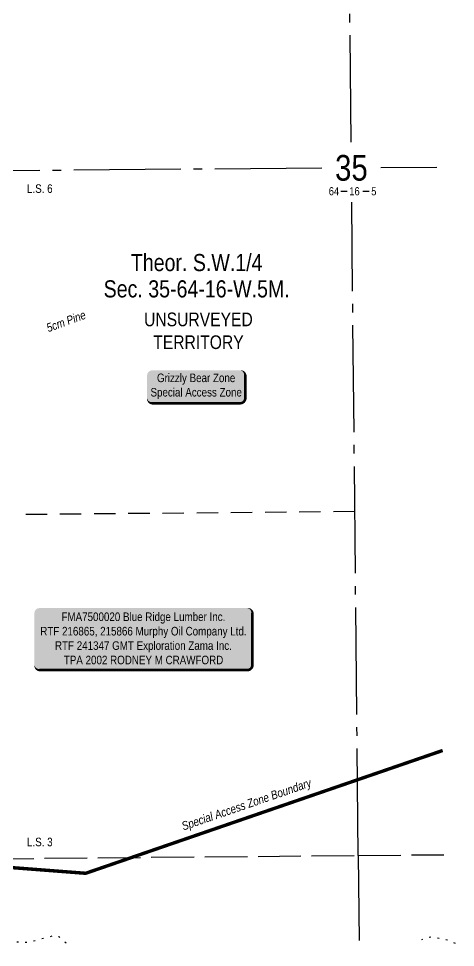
# Model space of a CAD drawing. Extents: x 538089 to 546766, y 6046620 to 6052605.
# Drawn here: x 544378 to 544889, y 6047533 to 6048619 of the extents above; entities that cross this region are included whole.
import ezdxf
from ezdxf.enums import TextEntityAlignment as Align

# ---------------------------------------------------------------- set-up
doc = ezdxf.new("R2010")
doc.units = 0
doc.header["$LTSCALE"] = 5
for name, pattern in [('BORDER', [44.45, 12.7, -6.35, 12.7, -6.35, 0, -6.35]), ('foc-LSD', [8, 5, -3]), ('foc-QUARTERLINE', [33, 25, -3, 2, -3]), ('foc-UNSURVEYED', [12.5, 10, -2.5]), ('foc-WHEELTRACKS', [2, 0.4, -1.6])]:
    doc.linetypes.add(name, pattern=pattern)
for name, color, linetype in [('10', 1, 'Continuous'), ('9', 3, 'Continuous'), ('AS-SURFACE IMPACT', 7, 'Continuous'), ('AS-WILDLIFE-BLOCK', 131, 'Continuous'), ('C-SYMBOL', 7, 'Continuous'), ('L-QSEC', 8, 'foc-QUARTERLINE'), ('L-SECLBL', 7, 'Continuous'), ('L-SECTION-LSD', 7, 'foc-LSD'), ('L-UNS-T', 3, 'Continuous'), ('L-USEC', 7, 'foc-UNSURVEYED'), ('T-BUSH-T', 110, 'Continuous'), ('T-WATER-P3', 160, 'foc-WHEELTRACKS')]:
    doc.layers.add(name, color=color, linetype=linetype)
doc.layers.add('AS-BOUNDARY', color=131, linetype='BORDER', lineweight=60)
doc.styles.add('100L', font='ARIALN.TTF', dxfattribs={"height": 11})
doc.styles.add('175L', font='ARIALN.TTF', dxfattribs={"height": 20})
doc.styles.add('80', font='ARIALN.TTF', dxfattribs={"height": 10})
doc.styles.add('80L', font='ARIALN.TTF', dxfattribs={"height": 10})
doc.styles.add('80LS', font='ARIALNI.TTF', dxfattribs={"height": 10})
doc.styles.add('SIMPLEX', font='ARIALN.TTF')

# ---------------------------------------------------------------- blocks, each defined once
blk = doc.blocks.new('L-SECLBL')
at = {"layer": '9', "color": 7}
for p, q in [((-5.1, -27.8), (-12.3, -27.8)), ((20.7, -27.8), (13.5, -27.8))]:
    blk.add_line(p, q, dxfattribs=at)
at = {"layer": '10', "color": 2, "style": 'SIMPLEX'}
blk.add_attdef('SEC', text='', height=30, dxfattribs=at).set_placement((0, 0), align=Align.MIDDLE)
at = {"layer": '10', "color": 5, "style": '80L'}
blk.add_attdef('TWP', text='', height=9.5, dxfattribs=at).set_placement((-14.4, -27.4), align=Align.MIDDLE_RIGHT)
blk.add_attdef('RGE', text='', height=9.5, dxfattribs=at).set_placement((3.6, -27.4), align=Align.MIDDLE_CENTER)
blk.add_attdef('MER', text='', height=9.5, dxfattribs=at).set_placement((23.2, -27.4), align=Align.MIDDLE_LEFT)
blk = doc.blocks.new('*U502')
h = blk.add_hatch(color=255)
edge = h.paths.add_edge_path()
edge.add_line((-51.5, -20), (51.5, -20))
edge.add_arc((51.5, -14), 6, 270, 360)
edge.add_line((57.5, -14), (57.5, 12.5))
edge.add_arc((51.5, 12.5), 6, 0, 90)
edge.add_line((51.5, 18.5), (-51.5, 18.5))
edge.add_arc((-51.5, 12.5), 6, 90, 180)
edge.add_line((-57.5, 12.5), (-57.5, -14))
edge.add_arc((-51.5, -14), 6, 180, 270)
at = {"color": 131, "flags": 128}
blk.add_lwpolyline([(-51.5, -20, 3, 3, 0), (51.5, -20, 3, 3, 0.414214), (57.5, -14, 3, 3, 0), (57.5, 12.5, 3, 0, 0.414214), (51.5, 18.5, 0, 0, 0), (-51.5, 18.5, 0, 0, 0.414214), (-57.5, 12.5, 0, 0, 0), (-57.5, -14, 0, 3, 0.414214)], format="xyseb", close=True, dxfattribs=at)
at = {"color": 131, "style": '80'}
blk.add_attdef('ENTER_TEXT_001', (-36, -5), '', height=10, dxfattribs=at)
blk = doc.blocks.new('*U508')
h = blk.add_hatch(color=255)
edge = h.paths.add_edge_path()
edge.add_line((-121.5, -37), (121.5, -37))
edge.add_arc((121.5, -31), 6, 270, 360)
edge.add_line((127.5, -31), (127.5, 29.5))
edge.add_arc((121.5, 29.5), 6, 0, 90)
edge.add_line((121.5, 35.5), (-121.5, 35.5))
edge.add_arc((-121.5, 29.5), 6, 90, 180)
edge.add_line((-127.5, 29.5), (-127.5, -31))
edge.add_arc((-121.5, -31), 6, 180, 270)
at = {"color": 44, "flags": 128}
blk.add_lwpolyline([(-121.5, -37, 3, 3, 0), (121.5, -37, 3, 3, 0.414214), (127.5, -31, 3, 3, 0), (127.5, 29.5, 3, 0, 0.414214), (121.5, 35.5, 0, 0, 0), (-121.5, 35.5, 0, 0, 0.414214), (-127.5, 29.5, 0, 0, 0), (-127.5, -31, 0, 3, 0.414214)], format="xyseb", close=True, dxfattribs=at)
at = {"color": 44, "style": '80'}
blk.add_attdef('ENTER_TEXT_001', (-36, -5), '', height=10, dxfattribs=at)

msp = doc.modelspace()

# ---------------------------------------------------------------- linework, layer by layer
at = {"layer": 'L-QSEC'}
for p, q in [((544766.77, 6048474.973), (544758.901, 6049249.908)), ((544732.382, 6048444.664), (543962.628, 6048437.79)), ((544801.661, 6048445.284), (544867.062, 6048445.869)), ((544775.015, 6047640.896), (544767.461, 6048404.976)), ((544775.015, 6047640.896), (544775.997, 6047541.614))]:
    msp.add_line(p, q, dxfattribs=at)
at = {"layer": 'L-SECTION-LSD', "flags": 128}
msp.add_lwpolyline([(544771.041, 6048042.927), (544368.785, 6048039.33)], dxfattribs=at)
at = {"layer": 'L-USEC'}
for p, q in [((543970.433, 6047633.677), (544775.015, 6047640.88)), ((544775.015, 6047640.895), (544875.011, 6047641.794))]:
    msp.add_line(p, q, dxfattribs=at)
at = {"layer": 'T-WATER-P3', "flags": 128}
for points in [[(544433.34, 6047538.226), (544425.324, 6047545.649), (544418.659, 6047546.951), (544388.721, 6047538.938), (544375.772, 6047539.47), (544352.818, 6047547.612), (544340.103, 6047545.755), (544318.301, 6047535.597), (544304.516, 6047533.356), (544300.301, 6047534.454), (544286.864, 6047542.88), (544271.967, 6047545.865), (544267.953, 6047544.829), (544255.621, 6047536.992), (544255.142, 6047536.465)], [(544888.774, 6047538.062), (544877.015, 6047542.624), (544860.66, 6047545.592), (544848.899, 6047542.334)]]:
    msp.add_lwpolyline(points, dxfattribs=at)

# ---------------------------------------------------------------- block references
at = {"layer": 'AS-SURFACE IMPACT'}
ref = msp.add_blockref('*U508', (544523.686, 6047894.654), dxfattribs=dict(at, xscale=1.000506938824607, yscale=1.000506938824607, zscale=1.000506938824607))
ref.add_attrib('ENTER_TEXT_001', 'FMA7500020 Blue Ridge Lumber Inc.', (544427.805, 6047914.996), dxfattribs={"layer": '0', "color": 44, "height": 10.00507, "style": '80'})
ref.add_attrib('ENTER_TEXT_002', 'RTF 216865, 215866 Murphy Oil Company Ltd.', (544402.998, 6047898.143), dxfattribs={"layer": '0', "color": 44, "height": 10.00507, "style": '80'})
ref.add_attrib('ENTER_TEXT_003', 'RTF 241347 GMT Exploration Zama Inc.', (544420.213, 6047881.29), dxfattribs={"layer": '0', "color": 44, "height": 10.00507, "style": '80'})
ref.add_attrib('ENTER_TEXT_004', 'TPA 2002 RODNEY M CRAWFORD', (544430.569, 6047864.438), dxfattribs={"layer": '0', "color": 44, "height": 10.00507, "style": '80'})
at = {"layer": 'AS-WILDLIFE-BLOCK'}
ref = msp.add_blockref('*U502', (544585.453, 6048189.657), dxfattribs=dict(at, xscale=0.99947887, yscale=0.99947887, zscale=0.99947887))
ref.add_attrib('ENTER_TEXT_001', 'Grizzly Bear Zone', (544539.567, 6048194.376), dxfattribs={"layer": '0', "color": 131, "height": 9.99479, "style": '80'})
ref.add_attrib('ENTER_TEXT_002', 'Special Access Zone', (544531.979, 6048177.541), dxfattribs={"layer": '0', "color": 131, "height": 9.99479, "style": '80'})
at = {"layer": 'L-SECLBL'}
msp.add_blockref('L-SECLBL', (544767.066, 6048444.974), dxfattribs=at).add_auto_attribs({'SEC': '35', 'TWP': '64', 'RGE': '16', 'MER': '5'})

# ---------------------------------------------------------------- texts
at = {"layer": 'AS-BOUNDARY', "insert": (544562.592, 6047677.894), "char_height": 10.00525, "attachment_point": 1, "rotation": 18.970406, "style": '80L', "bg_fill": 3, "box_fill_scale": 1.15, "bg_fill_color": 256, "bg_fill_true_color": 256, "bg_fill_transparency": 0}
msp.add_mtext_dynamic_manual_height_columns('\\pi4.9761;{\\fArial Narrow|b0|i1|c0|p34;Special Access Zone Boundary}', width=169.12859, gutter_width=50, heights=[0], dxfattribs=at)
at = {"layer": 'C-SYMBOL', "color": 3, "style": '175L'}
for s, p in [('Theor. S.W.1/4', (544586.016, 6048318.191)), ('Sec. 35-64-16-W.5M.', (544586.016, 6048287.429))]:
    msp.add_text(s, height=20, dxfattribs=at).set_placement(p, align=Align.BOTTOM_CENTER)
at = {"layer": 'L-UNS-T', "color": 3, "insert": (544588.072, 6048254.27), "char_height": 15.99175, "attachment_point": 5, "style": '80L'}
msp.add_mtext_dynamic_manual_height_columns('UNSURVEYED TERRITORY', width=126.41375, gutter_width=47.5, heights=[0], dxfattribs=at)
at = {"layer": 'T-BUSH-T', "insert": (544431.53, 6048270.236), "char_height": 9.9948, "width": 74.90448, "attachment_point": 2, "rotation": 20, "style": '80LS'}
msp.add_mtext('5cm Pine', dxfattribs=at)

# ---------------------------------------------------------------- next in the draw order: linework, layer by layer
at = {"layer": 'AS-BOUNDARY', "const_width": 4.002}
msp.add_lwpolyline([(544873.807, 6047763.61), (544456.15, 6047620.04), (544112.191, 6047646.499), (543424.273, 6047831.707), (543027.397, 6048149.208), (543120.002, 6048493.167), (543089.696, 6048529.967)], dxfattribs=at)

# ---------------------------------------------------------------- next in the draw order: texts
at = {"layer": 'L-SECTION-LSD', "char_height": 9.9947, "attachment_point": 1, "style": '100L', "bg_fill": 3, "box_fill_scale": 1.5, "bg_fill_color": 256, "bg_fill_transparency": 0}
for s, width, insert in [('L.S. 6', 30.48313, (544387.525, 6048425.631)), ('L.S. 3', 30.37591, (544387.525, 6047661.641))]:
    msp.add_mtext_dynamic_manual_height_columns(s, width=width, gutter_width=55, heights=[0], dxfattribs=dict(at, insert=insert))

doc.saveas('drawing.dxf')
